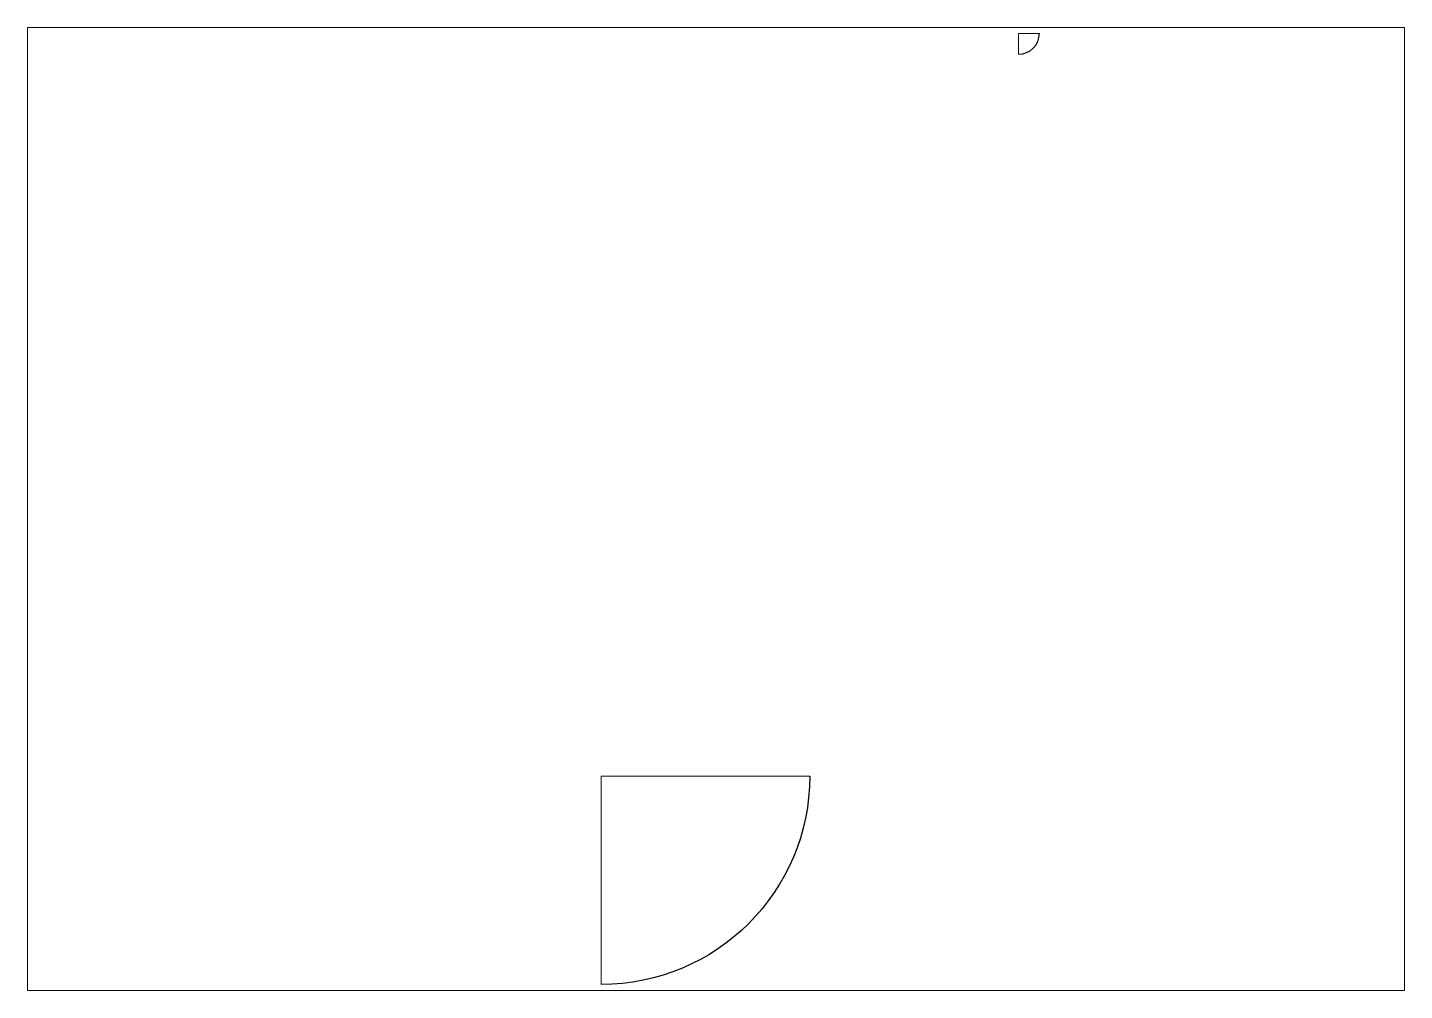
# Paper-space layout 'Layout1' of a CAD drawing. Header units: millimetres. Extents: x 29 to 261, y 20 to 182.
# The model-space entities are those that its viewports show. They can reach past a viewport. Long polylines and large blocks are cut down to what shows.
import ezdxf

# ---------------------------------------------------------------- set-up
doc = ezdxf.new("R2010")
doc.units = ezdxf.units.MM
doc.layers.add('EMERGENZE', color=3, linetype='Continuous', lineweight=9)

msp = doc.modelspace()

# ---------------------------------------------------------------- linework, layer by layer
at = {"color": 0, "linetype": 'Continuous', "extrusion": (0, 0, -1)}
msp.add_arc((-254, 254), 254, 180, 270, dxfattribs=at)
msp.add_ellipse((762.3, 1158.8), major_axis=(25.4, 0), ratio=1, start_param=4.712389, end_param=6.283185)
at = {"layer": 'EMERGENZE'}
for p, q in [((762.3, 1133.4), (762.3, 1158.8)), ((762.3, 1158.8), (787.7, 1158.8)), ((254, 254), (508, 254))]:
    msp.add_line(p, q, dxfattribs=at)
at = {"layer": 'EMERGENZE', "color": 2}
msp.add_line((254, 0), (254, 254), dxfattribs=at)

psp = doc.layouts.get("Layout1")

# ---------------------------------------------------------------- viewports
at = {"layer": '0'}
psp.add_viewport(center=(144.73, 101.23), size=(231.56, 161.9673), view_center_point=(393.83, 579.39), view_height=1173.2298, dxfattribs=at)

doc.saveas('drawing.dxf')
